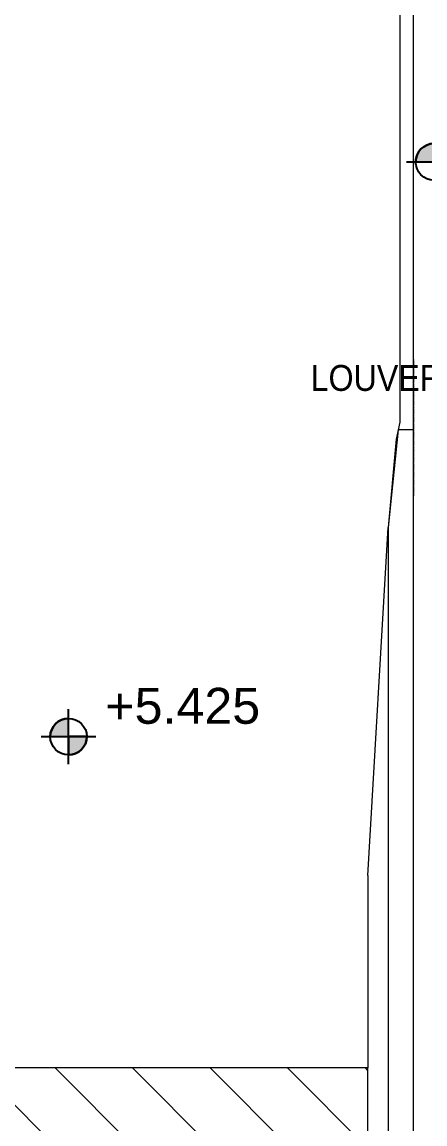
# Model space of a CAD drawing. Header units: millimetres. Extents: x 10569 to 232243, y -25347 to 80743.
# Drawn here: x 30851 to 35263, y 33511 to 45579 of the extents above; entities that cross this region are included whole.
import ezdxf

# ---------------------------------------------------------------- set-up
doc = ezdxf.new("R2010")
doc.units = ezdxf.units.MM
doc.linetypes.add('Dash', pattern=[6, 3, -3])
for name, color, linetype, lineweight in [('A-ANNO-NOTE', 131, 'Continuous', 25), ('A-DETL', 90, 'Continuous', 9), ('A-DETL-GENF', 92, 'Continuous', 20), ('A-DETL-THIN', 151, 'Continuous', 9), ('A-FLOR', 192, 'Continuous', 9), ('A-GENM', 13, 'Continuous', 20), ('G-ANNO-TEXT', 231, 'Continuous', 5)]:
    doc.layers.add(name, color=color, linetype=linetype, lineweight=lineweight)
doc.styles.add('Arial_1', font='arial.ttf', dxfattribs={"height": 393.413174})
doc.styles.add('Swis721 BT_6', font='swiss.ttf', dxfattribs={"width": 0.89, "height": 283.821263})

# ---------------------------------------------------------------- blocks, each defined once
blk = doc.blocks.new('Generic Models 29 - Generic Models 29-18377444-TENDER DRAFT G_F')
at = {"layer": 'A-GENM'}
for p, q in [((34971, 41112), (34859, 40042)), ((35139, 41112), (34971, 41112)), ((34859, 40042), (34859, 5231))]:
    blk.add_line(p, q, dxfattribs=at)
blk = doc.blocks.new('DLN_Slab Level Mark - FFL-2mm_Type 2-2670450-TENDER DRAFT G_F')
at = {"layer": 'A-ANNO-NOTE', "lineweight": 5}
h = blk.add_hatch(color=256, dxfattribs=at)
edge = h.paths.add_edge_path(flags=0)
edge.add_arc((0, 0), 1, 0, 90, ccw=False)
edge.add_line((1, 0), (0, 0))
edge.add_line((0, 0), (0, 1))
h = blk.add_hatch(color=256, dxfattribs=at)
edge = h.paths.add_edge_path(flags=0)
edge.add_arc((0, 0), 1, 180, 270, ccw=False)
edge.add_line((-1, 0), (0, 0))
edge.add_line((0, 0), (0, -1))
at = {"layer": 'A-ANNO-NOTE'}
for p, q in [((0, 1.5), (0, -1.5)), ((0, 1), (0, 0)), ((0, 0), (-1, 0)), ((0, -1), (0, 0)), ((0, 0), (1, 0)), ((-1.5, 0), (1.5, 0))]:
    blk.add_line(p, q, dxfattribs=at)
blk.add_circle((0, 0), 1, dxfattribs=at)
for start, end in [(360, 90), (180, 270)]:
    blk.add_arc((0, 0), 1, start, end, dxfattribs=at)

msp = doc.modelspace()

# ---------------------------------------------------------------- hatches: boundary and pattern name
at = {"layer": 'A-DETL-GENF', "lineweight": 9}
h = msp.add_hatch(dxfattribs=at)
h.set_pattern_fill('FP_922', color=250, style=0, pattern_type=2)
h.set_pattern_definition([(135, (0, 0), (-424.264, -424.264), [])])
h.paths.add_polyline_path([(33739.29297, 9716.34005), (33739.29297, 11044.46111), (34019.29297, 11044.46111), (34019.29297, 12372.58217), (34299.29297, 12372.58217), (34299.29297, 13700.70323), (34579.29297, 13700.70323), (34579.29297, 15429.70654), (34639.29297, 15846.63366), (34639.29284, 34124.59339), (28444.26558, 34124.59339), (28371.20026, 32875.25146), (28295.9991, 31793.61718), (28209.09387, 30712.87411), (28092.20136, 29455.02227), (27972.31666, 28310.05334), (27867.5997, 27392.27222), (27727.31322, 26274.66215), (27573.71812, 25153.79201), (27409.02133, 24044.53668), (27231.05631, 22932.30423), (27007.43624, 21641.25856), (26798.12944, 20511.64756), (26588.80597, 19447.16199), (26367.9637, 18385.00745), (26120.33784, 17258.88085), (25854.50062, 16113.99438), (25595.80855, 15053.23833), (25358.97218, 14120.94146), (25069.36155, 13032.42952), (24767.50871, 11947.24869), (33459.29297, 9716.34005), (33643.0544, 9716.34005)], flags=0)
h.paths.add_polyline_path([(25698.67099, 12764.60871), (25698.67099, 15007.95889), (27942.02118, 15007.95889), (25709.72127, 12775.65898)], flags=0)

# ---------------------------------------------------------------- linework, layer by layer
at = {"layer": 'A-DETL', "linetype": 'Dash', "lineweight": 20}
msp.add_line((35139.29297, 41882.48546), (35139.29297, 40382.48546), dxfattribs=at)
at = {"layer": 'A-DETL-THIN'}
for p, q in [((34639.29297, 34124.59339), (28444.26558, 34124.65141)), ((34639.29297, 15846.63366), (34639.29297, 34124.59339))]:
    msp.add_line(p, q, dxfattribs=at)
at = {"layer": 'A-FLOR'}
for p, q in [((34989.37451, 51475.32819), (34989.29363, 41195.84422)), ((35138.98423, 5557.48546), (35139.37451, 51475.32701)), ((34989.29363, 41195.84422), (34949.23822, 41012.48546)), ((34949.23822, 41012.48546), (34859.29327, 40041.69326)), ((34639.29297, 36231.87366), (34859.29327, 40041.69326)), ((34639.29297, 36231.87366), (34639.29284, 34124.59339))]:
    msp.add_line(p, q, dxfattribs=at)

# ---------------------------------------------------------------- block references
at = {"layer": 'A-ANNO-NOTE', "xscale": 200.0000000000001, "yscale": 200.0000000000001, "zscale": 200.0000000000001}
for p, rotation in [((35361.3684, 44047.82012), 90.00000000000007), ((31359.78238, 37753.26694), 90.00000000000001)]:
    msp.add_blockref('DLN_Slab Level Mark - FFL-2mm_Type 2-2670450-TENDER DRAFT G_F', p, dxfattribs=dict(at, rotation=rotation))
at = {"layer": 'A-GENM'}
msp.add_blockref('Generic Models 29 - Generic Models 29-18377444-TENDER DRAFT G_F', (0, 0), dxfattribs=at)

# ---------------------------------------------------------------- texts
at = {"layer": 'A-ANNO-NOTE', "lineweight": 5, "insert": (31762.57738, 38287.3217), "char_height": 393.413174, "width": 2020.8, "attachment_point": 1, "line_spacing_factor": 0.938532, "style": 'Arial_1'}
msp.add_mtext('+5.425', dxfattribs=at)
at = {"layer": 'G-ANNO-TEXT', "color": 7, "insert": (34011.04294, 41823.52302), "char_height": 283.8212635, "width": 3034.8, "attachment_point": 1, "line_spacing_factor": 1.00667, "style": 'Swis721 BT_6'}
msp.add_mtext('LOUVER AT H/L', dxfattribs=at)

doc.saveas('drawing.dxf')
